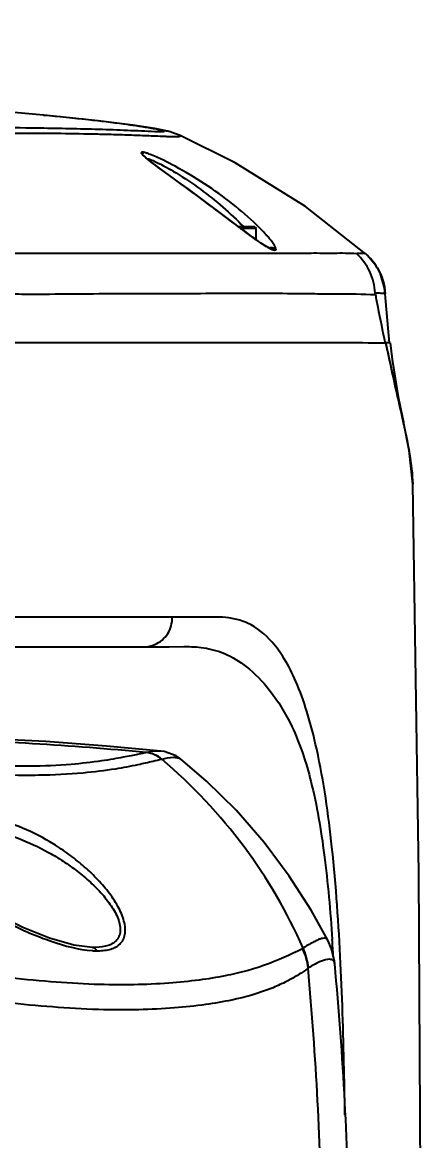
# Model space of a CAD drawing. Header units: millimetres. Extents: x 5828 to 6704, y 123 to 421.
# Drawn here: x 6610.84 to 6612.64, y 236.09 to 241.24 of the extents above; entities that cross this region are included whole.
import ezdxf

# ---------------------------------------------------------------- set-up
doc = ezdxf.new("R2010")
doc.units = ezdxf.units.MM
for name, color, linetype in [('外形图', 7, 'Continuous'), ('尺寸标注', 7, 'Continuous'), ('运动范围', 7, 'Continuous')]:
    doc.layers.add(name, color=color, linetype=linetype)
doc.styles.add('微软雅黑', font='msyh.ttc', dxfattribs={"height": 1.5})
doc.dimstyles.new('尺寸标注_1_15比例', dxfattribs={"dimtxt": 1.5, "dimasz": 1.25, "dimexe": 0.5, "dimexo": 0.4, "dimgap": 0.5, "dimtad": 1, "dimdec": 1, "dimlfac": 15, "dimdsep": 46, "dimtxsty": '微软雅黑', "dimcen": 0.09, "dimadec": 0, "dimazin": 0, "dimtp": 0.01, "dimtm": 0.01, "dimtfac": 1, "dimtdec": 1, "dimtofl": 0, "dimtmove": 0, "dimatfit": 3, "dimfxl": 1, "dimtolj": 1, "dimarcsym": 0})

# ---------------------------------------------------------------- blocks, each defined once
blk = doc.blocks.new('*D964')
at = {"layer": 'Defpoints', "color": 0}
for p in [(6599.8696, 245.0776), (6642.7754, 240.6831), (6560.7519, 234.3658), (6606.9481, 234.3718), (6651.9644, 234.3658)]:
    blk.add_point(p, dxfattribs=at)
at = {"layer": '尺寸标注', "color": 0, "lineweight": -2}
blk.add_arc((6606.914, 234.3658), 12.8206, 15.57922, 174.41148, dxfattribs=at)
at = {"layer": '尺寸标注', "color": 0}
for points in [[(6619.0604, 237.7629), (6619.4668, 237.8551), (6619.5402, 236.59)], [(6593.9463, 235.6245), (6594.3625, 235.6042), (6594.0935, 234.3658)]]:
    blk.add_solid(points, dxfattribs=at)
at = {"layer": '尺寸标注', "color": 0, "insert": (6607.3758, 248.4579), "char_height": 1.5, "attachment_point": 5, "rotation": 358.1233, "style": '微软雅黑'}
blk.add_mtext('\\A1;-\\A1;170%%d', dxfattribs=at)

msp = doc.modelspace()

# ---------------------------------------------------------------- linework, layer by layer
at = {"layer": '外形图'}
for p, q in [((6610.9377, 240.8143), (6610.9387, 240.8142)), ((6611.5149, 240.7378), (6611.5135, 240.7381)), ((6611.5201, 240.7363), (6611.5135, 240.7381)), ((6611.5622, 240.7213), (6611.5617, 240.7215)), ((6611.5621, 240.7212), (6611.5622, 240.7213)), ((6611.5626, 240.721), (6611.5623, 240.7211)), ((6611.4016, 240.6245), (6611.4013, 240.6249)), ((6611.9081, 240.2991), (6611.8357, 240.2991)), ((6611.876, 240.2691), (6611.8428, 240.2938)), ((6611.9148, 240.2925), (6611.8446, 240.2925)), ((6611.9049, 240.2481), (6611.876, 240.2691)), ((6611.9148, 240.2412), (6611.9148, 240.2925)), ((6612.4187, 240.1759), (6612.4186, 240.176)), ((6612.4187, 240.1759), (6612.4187, 240.1759)), ((6612.4725, 240.1115), (6612.473, 240.1106)), ((6612.5185, 239.7371), (6612.5121, 239.7662)), ((6612.5121, 239.7634), (6612.5123, 239.762)), ((6612.5121, 239.7634), (6612.5123, 239.762)), ((6612.5294, 239.7658), (6612.5283, 239.7654)), ((6612.5955, 239.3941), (6612.5945, 239.3986)), ((6612.6357, 239.1144), (6612.6357, 239.1141)), ((6611.5277, 238.5018), (6610.4958, 238.5018)), ((6611.5277, 238.5018), (6611.1746, 238.5017)), ((6610.6972, 238.3658), (6611.3989, 238.3658)), ((6611.3148, 238.3658), (6611.4299, 238.3657)), ((6611.3989, 238.3658), (6611.5152, 238.3663)), ((6611.3989, 238.3658), (6611.4299, 238.3657)), ((6611.5152, 238.3663), (6611.5825, 238.3671)), ((6611.5825, 238.3674), (6611.5841, 238.3674)), ((6611.4099, 237.8787), (6611.4093, 237.8786)), ((6611.4769, 237.8853), (6611.4762, 237.8854)), ((6611.4809, 237.8487), (6611.4815, 237.8488)), ((6611.5671, 237.8496), (6611.5671, 237.8496)), ((6612.2454, 237.0145), (6612.2454, 237.0146)), ((6611.1624, 236.9813), (6611.1633, 236.9813)), ((6612.277, 236.9076), (6612.277, 236.9077))]:
    msp.add_line(p, q, dxfattribs=at)
for points in [[(6611.5149, 240.7378), (6611.4486, 240.7519), (6611.3474, 240.7679), (6611.1892, 240.7882), (6610.9386, 240.8142)], [(6611.5622, 240.7213), (6611.54, 240.73), (6611.5201, 240.7363)], [(6612.4187, 240.1759), (6612.1419, 240.3934), (6611.819, 240.5945), (6611.562, 240.7212)], [(6611.8428, 240.2938), (6611.8049, 240.3224), (6611.762, 240.3547), (6611.7134, 240.3913), (6611.6581, 240.4325), (6611.6021, 240.4738), (6611.5527, 240.5099), (6611.5113, 240.54), (6611.4776, 240.5646), (6611.4523, 240.5833), (6611.4328, 240.5981), (6611.4179, 240.61), (6611.4073, 240.619), (6611.4016, 240.6245)], [(6611.9814, 240.1999), (6611.9816, 240.1999), (6611.977, 240.2017), (6611.9659, 240.2075), (6611.9499, 240.2172), (6611.9295, 240.2308), (6611.9049, 240.2481)], [(6612.4725, 240.1115), (6612.4657, 240.1223), (6612.4268, 240.1687), (6612.4187, 240.1761)], [(6612.5094, 239.9915), (6612.5063, 240.0193), (6612.4853, 240.0872), (6612.473, 240.1106)], [(6612.5294, 239.7658), (6612.5221, 239.8335), (6612.5093, 239.9916)], [(6612.5945, 239.3986), (6612.5726, 239.5079), (6612.5428, 239.6893), (6612.5328, 239.7662)], [(6612.6366, 239.1146), (6612.6198, 239.2704), (6612.5955, 239.3941)], [(6612.7352, 232.3627), (6612.6783, 234.8208), (6612.6634, 237.3215), (6612.6357, 239.1141)], [(6611.1803, 238.3658), (6611.2175, 238.3658), (6611.3148, 238.3658)], [(6611.4762, 237.8854), (6611.2272, 237.9091), (6610.9482, 237.9294), (6610.69, 237.9423), (6610.5045, 237.9482)], [(6611.5672, 237.8496), (6611.5468, 237.8633), (6611.4917, 237.8833), (6611.4769, 237.8854)], [(6612.2454, 237.0145), (6612.1679, 237.1528), (6612.0677, 237.3092), (6611.9517, 237.4652), (6611.8234, 237.6131), (6611.6873, 237.7473), (6611.5671, 237.8496)], [(6611.1624, 236.9813), (6611.0773, 236.9922), (6610.9647, 237.0246), (6610.8424, 237.074), (6610.7386, 237.1251), (6610.6564, 237.1716), (6610.5898, 237.2138), (6610.5319, 237.2549), (6610.4815, 237.2952), (6610.4388, 237.3349), (6610.4038, 237.3744)], [(6612.277, 236.9077), (6612.2758, 236.9183), (6612.2622, 236.9758), (6612.2451, 237.015)]]:
    msp.add_lwpolyline(points, dxfattribs=at)
for centre, radius, start, end in [((6608.0713, 209.5615), 31.3839, 84.75963, 94.67944), ((6611.4454, 240.4829), 0.2642, 79.6807, 82.446), ((6611.4453, 240.4828), 0.2643, 75.0502, 79.6806), ((6616.0529, 245.9041), 7.0146, 233.04737, 233.37275), ((6611.9081, 240.2925), 0.00667, 0, 90), ((6611.1633, 239.5328), 1.0819, 45.3835, 45.8038), ((6614.3524, 243.6179), 4.1653, 233.3831, 233.6484), ((6613.7576, 242.8102), 3.1622, 233.6543, 233.8299), ((6612.2419, 239.9742), 0.2684, 30.7684, 48.7711), ((6610.0883, 224.3895), 13.5538, 84.40412, 88.84065), ((6611.3962, 237.7462), 0.133, 50.404, 84.3202), ((6611.3968, 237.7463), 0.133, 50.4091, 84.319), ((6602.5317, 236.3706), 9.7552, 3.34476, 3.80303), ((6611.191, 237.3892), 0.4233, 266.0278, 268.6423)]:
    msp.add_arc(centre, radius, start, end, dxfattribs=at)
for points, knots in [([(6606.5218, 240.8126), (6606.8172, 240.8105), (6607.3901, 240.7976), (6608.0845, 240.7652), (6608.5899, 240.7368), (6608.9059, 240.7185), (6609.1361, 240.7064), (6609.2908, 240.7004), (6609.3824, 240.698), (6609.4576, 240.6977), (6609.537, 240.7008), (6609.6617, 240.7071), (6609.8342, 240.7123), (6610.0377, 240.719), (6610.2355, 240.7234), (6610.4279, 240.7269), (6610.6146, 240.7297), (6610.7957, 240.7311), (6610.9718, 240.7311), (6611.1154, 240.7288), (6611.2281, 240.7264), (6611.3107, 240.7237), (6611.3787, 240.7211), (6611.4327, 240.7193), (6611.4668, 240.7179), (6611.4941, 240.7166), (6611.5136, 240.7159), (6611.5311, 240.7154), (6611.5457, 240.7152), (6611.5555, 240.7155), (6611.5613, 240.7161), (6611.5638, 240.7167), (6611.5657, 240.7173), (6611.5661, 240.7198), (6611.5638, 240.7204), (6611.5626, 240.721)], [0, 0, 0, 0, 0.175379, 0.340201, 0.412747, 0.475982, 0.528145, 0.549642, 0.567859, 0.582575, 0.594271, 0.61506, 0.656694, 0.696757, 0.735988, 0.774153, 0.811033, 0.846843, 0.881682, 0.915604, 0.932139, 0.948607, 0.964665, 0.972521, 0.980738, 0.984876, 0.9888, 0.992322, 0.995259, 0.997428, 0.998177, 0.998701, 0.999016, 0.999208, 1, 1, 1, 1]), ([(6610.9387, 240.8142), (6611.0074, 240.8079), (6611.1297, 240.7955), (6611.2897, 240.7764), (6611.4015, 240.7599), (6611.4598, 240.7501), (6611.4801, 240.7448)], [0, 0, 0, 0, 0.378685, 0.675803, 0.884663, 1, 1, 1, 1]), ([(6608.578, 240.7602), (6608.7038, 240.752), (6608.9258, 240.7374), (6609.21, 240.7211), (6609.4108, 240.7175), (6609.5563, 240.7274), (6609.681, 240.7328), (6609.8429, 240.7397), (6610.0412, 240.7475), (6610.2742, 240.7531), (6610.5726, 240.7577), (6610.7931, 240.7571), (6610.9379, 240.7549)], [0, 0, 0, 0, 0.160173, 0.282656, 0.361519, 0.415051, 0.467895, 0.520012, 0.620849, 0.719989, 0.816057, 1, 1, 1, 1]), ([(6610.9379, 240.7549), (6611.0281, 240.7535), (6611.1619, 240.7507), (6611.317, 240.7448), (6611.4027, 240.7412), (6611.4447, 240.7388), (6611.4653, 240.7381)], [0, 0, 0, 0, 0.512641, 0.760779, 0.882754, 1, 1, 1, 1]), ([(6611.4653, 240.7381), (6611.4699, 240.738), (6611.4763, 240.7378), (6611.4839, 240.7379), (6611.4881, 240.738), (6611.4908, 240.7385), (6611.4927, 240.7387), (6611.4932, 240.7401), (6611.4924, 240.7405), (6611.492, 240.7407)], [0, 0, 0, 0, 0.464008, 0.643299, 0.782046, 0.87715, 0.930789, 0.956613, 1, 1, 1, 1]), ([(6611.492, 240.7407), (6611.4915, 240.7411), (6611.4876, 240.7428), (6611.4835, 240.7439), (6611.4801, 240.7448)], [0, 0, 0, 0, 0.154913, 1, 1, 1, 1]), ([(6611.433, 240.631), (6611.4265, 240.6336), (6611.4143, 240.6379), (6611.4023, 240.6419), (6611.3874, 240.644), (6611.3874, 240.6401)], [0, 0, 0, 0, 0.438979, 0.753042, 1, 1, 1, 1]), ([(6611.4013, 240.6232), (6611.3977, 240.6264), (6611.3927, 240.6314), (6611.3875, 240.6376), (6611.3874, 240.6401)], [0, 0, 0, 0, 0.657168, 1, 1, 1, 1]), ([(6611.4428, 240.59), (6611.4386, 240.5932), (6611.4245, 240.6039), (6611.4105, 240.6149), (6611.4013, 240.6232)], [0, 0, 0, 0, 0.296795, 1, 1, 1, 1]), ([(6611.413, 240.614), (6611.4185, 240.6131), (6611.4319, 240.6084), (6611.4449, 240.6028), (6611.4526, 240.5992)], [0, 0, 0, 0, 0.39616, 1, 1, 1, 1]), ([(6611.9175, 240.3085), (6611.8828, 240.3423), (6611.8053, 240.4089), (6611.6798, 240.4991), (6611.554, 240.5742), (6611.4707, 240.616), (6611.433, 240.631)], [0, 0, 0, 0, 0.2485, 0.523387, 0.791633, 1, 1, 1, 1]), ([(6611.8361, 240.2985), (6611.7666, 240.3507), (6611.6643, 240.4284), (6611.5324, 240.5245), (6611.4705, 240.5691), (6611.4428, 240.59)], [0, 0, 0, 0, 0.532265, 0.787454, 1, 1, 1, 1]), ([(6611.4526, 240.5992), (6611.4852, 240.5841), (6611.5556, 240.5442), (6611.6958, 240.45), (6611.7976, 240.3629), (6611.8585, 240.2989)], [0, 0, 0, 0, 0.212664, 0.477374, 1, 1, 1, 1]), ([(6611.9702, 240.2529), (6611.9668, 240.2569), (6611.9517, 240.2741), (6611.9358, 240.2906), (6611.9232, 240.3029)], [0, 0, 0, 0, 0.228793, 1, 1, 1, 1]), ([(6611.9292, 240.2304), (6611.9261, 240.2325), (6611.9134, 240.2414), (6611.9008, 240.2505), (6611.8913, 240.2574)], [0, 0, 0, 0, 0.237009, 1, 1, 1, 1]), ([(6612.0061, 240.1963), (6612.0052, 240.2043), (6611.9933, 240.2246), (6611.9795, 240.2419), (6611.9702, 240.2529)], [0, 0, 0, 0, 0.357598, 1, 1, 1, 1]), ([(6612.0061, 240.1963), (6612.0061, 240.195), (6612.0053, 240.192), (6611.9999, 240.1908), (6611.9933, 240.1925), (6611.9843, 240.1961), (6611.9731, 240.202), (6611.9542, 240.2133), (6611.9395, 240.2232), (6611.9292, 240.2304)], [0, 0, 0, 0, 0.043823, 0.09011, 0.163556, 0.270946, 0.41135, 0.582081, 1, 1, 1, 1]), ([(6611.9523, 240.1771), (6611.8591, 240.1773), (6611.6691, 240.1764), (6611.3797, 240.1771), (6611.1329, 240.1779), (6610.9314, 240.1763), (6610.8294, 240.177), (6610.778, 240.1775)], [0, 0, 0, 0, 0.23817, 0.4853, 0.739408, 0.868755, 1, 1, 1, 1]), ([(6612.3774, 240.176), (6612.343, 240.178), (6612.2731, 240.1772), (6612.1677, 240.1779), (6612.0605, 240.1766), (6611.9886, 240.1771), (6611.9523, 240.1771)], [0, 0, 0, 0, 0.243199, 0.492809, 0.743742, 1, 1, 1, 1]), ([(6612.4186, 240.176), (6612.4176, 240.1765), (6612.4135, 240.1761), (6612.4056, 240.1766), (6612.3929, 240.1762), (6612.383, 240.1761), (6612.3774, 240.176)], [0, 0, 0, 0, 0.082086, 0.280084, 0.588198, 1, 1, 1, 1]), ([(6612.4631, 239.9945), (6612.4612, 240.0286), (6612.4441, 240.0966), (6612.4025, 240.1531), (6612.3775, 240.1761)], [0, 0, 0, 0, 0.501255, 1, 1, 1, 1]), ([(6606.5937, 240.0036), (6606.9084, 240.0022), (6607.5238, 239.9998), (6608.4043, 239.9944), (6609.181, 239.9907), (6609.7373, 239.9872), (6610.0614, 239.9859), (6610.2028, 239.9855), (6610.2869, 239.9851), (6610.3569, 239.9854), (6610.4166, 239.9872), (6610.4708, 239.988), (6610.5758, 239.9876), (6610.6977, 239.9923), (6610.8364, 239.99), (6610.973, 239.99), (6611.1417, 239.9918), (6611.3415, 239.9929), (6611.5379, 239.993), (6611.7307, 239.9936), (6611.9197, 239.9947), (6612.0747, 239.9933), (6612.1968, 239.9917), (6612.3161, 239.9915), (6612.4051, 239.9903), (6612.464, 239.9875)], [0, 0, 0, 0, 0.160828, 0.314473, 0.450009, 0.557735, 0.598761, 0.615657, 0.62997, 0.641739, 0.65146, 0.660475, 0.669442, 0.705111, 0.722783, 0.740303, 0.77493, 0.808986, 0.84245, 0.875294, 0.907495, 0.939028, 0.954528, 0.969888, 1, 1, 1, 1]), ([(6612.5094, 239.9915), (6612.5083, 239.9919), (6612.504, 239.992), (6612.4951, 239.9931), (6612.4808, 239.9937), (6612.4695, 239.9941), (6612.4631, 239.9945)], [0, 0, 0, 0, 0.075307, 0.272472, 0.582577, 1, 1, 1, 1]), ([(6612.464, 239.9875), (6612.4675, 239.9684), (6612.4817, 239.8938), (6612.4968, 239.8194), (6612.5091, 239.7644)], [0, 0, 0, 0, 0.256877, 1, 1, 1, 1]), ([(6612.5091, 239.7644), (6612.369, 239.765), (6611.7678, 239.7666), (6611.1666, 239.7657), (6610.7056, 239.7658)], [0, 0, 0, 0, 0.233059, 1, 1, 1, 1]), ([(6612.5176, 239.7655), (6612.5155, 239.7658), (6612.5123, 239.7665), (6612.5096, 239.765), (6612.5089, 239.7645)], [0, 0, 0, 0, 0.71516, 1, 1, 1, 1]), ([(6612.5123, 239.762), (6612.5184, 239.7313), (6612.5422, 239.6169), (6612.5689, 239.5032), (6612.5874, 239.4197)], [0, 0, 0, 0, 0.267845, 1, 1, 1, 1]), ([(6612.5283, 239.7654), (6612.5278, 239.7656), (6612.5242, 239.7661), (6612.5206, 239.7658), (6612.5176, 239.7655)], [0, 0, 0, 0, 0.158026, 1, 1, 1, 1]), ([(6612.5945, 239.3986), (6612.5889, 239.4251), (6612.5638, 239.5381), (6612.5375, 239.6507), (6612.5185, 239.7371)], [0, 0, 0, 0, 0.234528, 1, 1, 1, 1]), ([(6612.5874, 239.4197), (6612.5996, 239.3646), (6612.6216, 239.2639), (6612.6344, 239.1611), (6612.6357, 239.1146)], [0, 0, 0, 0, 0.547951, 1, 1, 1, 1]), ([(6611.4496, 238.3763), (6611.4732, 238.3864), (6611.5154, 238.4224), (6611.5298, 238.4758), (6611.5293, 238.5018)], [0, 0, 0, 0, 0.497082, 1, 1, 1, 1]), ([(6612.3038, 236.9084), (6612.2952, 237.0868), (6612.2729, 237.417), (6612.2186, 237.8052), (6612.1544, 238.0587), (6612.1047, 238.1984), (6612.051, 238.3055), (6611.9829, 238.4022), (6611.9037, 238.4681), (6611.82, 238.4954), (6611.7614, 238.5028), (6611.7033, 238.5034), (6611.6254, 238.5018), (6611.5669, 238.5016), (6611.5277, 238.5018)], [0, 0, 0, 0, 0.264479, 0.489826, 0.578891, 0.651211, 0.708997, 0.755459, 0.826193, 0.85602, 0.884728, 0.913302, 0.942025, 1, 1, 1, 1]), ([(6611.5841, 238.3673), (6611.6142, 238.367), (6611.6773, 238.3645), (6611.7771, 238.3371), (6611.8824, 238.272), (6611.9905, 238.159), (6612.0977, 237.9821), (6612.1804, 237.7236), (6612.2356, 237.393), (6612.2567, 237.1483), (6612.2654, 237.0176)], [0, 0, 0, 0, 0.054397, 0.113923, 0.184971, 0.275409, 0.394504, 0.555911, 0.76301, 1, 1, 1, 1]), ([(6611.4093, 237.8786), (6611.4082, 237.8784), (6611.4059, 237.8777), (6611.4005, 237.8767), (6611.3927, 237.875), (6611.382, 237.8728), (6611.3643, 237.8691), (6611.3379, 237.8637), (6611.3006, 237.8565), (6611.2554, 237.8484), (6611.1762, 237.8358), (6611.0483, 237.8213), (6610.8537, 237.8131), (6610.601, 237.8217), (6610.2944, 237.8445), (6610.0716, 237.8614), (6609.9533, 237.8696)], [0, 0, 0, 0, 0.002308, 0.004966, 0.011214, 0.018699, 0.027374, 0.048274, 0.074081, 0.10527, 0.142497, 0.238626, 0.369131, 0.541717, 0.756825, 1, 1, 1, 1]), ([(6611.4762, 237.8854), (6611.4669, 237.8864), (6611.4444, 237.8853), (6611.4225, 237.8815), (6611.4099, 237.8789)], [0, 0, 0, 0, 0.422366, 1, 1, 1, 1]), ([(6609.9399, 237.834), (6610.0642, 237.825), (6610.2991, 237.8049), (6610.582, 237.7839), (6610.7828, 237.7755), (6610.9411, 237.7748), (6611.1017, 237.7828), (6611.2544, 237.8011), (6611.3613, 237.8211), (6611.4316, 237.8374), (6611.4676, 237.8459), (6611.4809, 237.8487)], [0, 0, 0, 0, 0.241371, 0.456544, 0.549339, 0.630653, 0.76303, 0.860376, 0.928346, 0.973541, 1, 1, 1, 1]), ([(6612.1311, 236.9778), (6612.0597, 237.1432), (6611.8737, 237.4613), (6611.6213, 237.729), (6611.481, 237.8487)], [0, 0, 0, 0, 0.494255, 1, 1, 1, 1]), ([(6611.4812, 237.8491), (6611.499, 237.8534), (6611.5235, 237.8584), (6611.5529, 237.8567), (6611.5634, 237.8525), (6611.5671, 237.8496)], [0, 0, 0, 0, 0.627754, 0.840312, 1, 1, 1, 1]), ([(6611.181, 236.966), (6611.1914, 236.9662), (6611.2115, 236.9671), (6611.2487, 236.9725), (6611.2828, 236.988), (6611.3045, 237.0159), (6611.3131, 237.042), (6611.314, 237.0718), (6611.3055, 237.1165), (6611.2798, 237.1741), (6611.2351, 237.2398), (6611.1804, 237.3023), (6611.1192, 237.3598), (6611.0535, 237.4118), (6610.9629, 237.4728), (6610.8448, 237.5345), (6610.698, 237.582), (6610.5976, 237.5949), (6610.5488, 237.5936)], [0, 0, 0, 0, 0.026435, 0.05138, 0.095875, 0.117225, 0.139719, 0.164654, 0.192486, 0.255159, 0.323694, 0.3947, 0.46635, 0.537648, 0.60804, 0.744815, 0.875593, 1, 1, 1, 1]), ([(6610.5359, 237.5392), (6610.5833, 237.5399), (6610.6805, 237.5294), (6610.8234, 237.4874), (6610.939, 237.4333), (6611.0282, 237.3794), (6611.0929, 237.3336), (6611.1535, 237.2829), (6611.2082, 237.2277), (6611.2535, 237.1693), (6611.2807, 237.1176), (6611.2904, 237.077), (6611.2905, 237.0498), (6611.2828, 237.0259), (6611.2674, 237.0072), (6611.2463, 236.9941), (6611.2115, 236.9828), (6611.1829, 236.981), (6611.1633, 236.9813)], [0, 0, 0, 0, 0.12738, 0.260518, 0.398594, 0.46914, 0.540228, 0.611291, 0.681349, 0.748564, 0.80951, 0.836284, 0.86012, 0.881643, 0.902397, 0.924026, 0.947441, 1, 1, 1, 1]), ([(6610.412, 237.3453), (6610.4369, 237.3184), (6610.4922, 237.269), (6610.6123, 237.1824), (6610.7409, 237.1092), (6610.8728, 237.0473), (6610.9997, 236.9987), (6611.0973, 236.9713), (6611.1617, 236.9669)], [0, 0, 0, 0, 0.129027, 0.260128, 0.521, 0.648659, 0.772603, 1, 1, 1, 1]), ([(6612.2453, 237.0149), (6612.2442, 237.0173), (6612.2407, 237.0217), (6612.2321, 237.0245), (6612.2215, 237.0239), (6612.2086, 237.0204), (6612.193, 237.014), (6612.1664, 237.0003), (6612.1457, 236.9874), (6612.131, 236.9778)], [0, 0, 0, 0, 0.06059, 0.12317, 0.202053, 0.304547, 0.434156, 0.592687, 1, 1, 1, 1]), ([(6609.8289, 236.9137), (6609.987, 236.9145), (6610.2221, 236.8969), (6610.5306, 236.8676), (6610.7528, 236.8448), (6610.965, 236.825), (6611.1637, 236.8118), (6611.3454, 236.8098), (6611.5072, 236.8174), (6611.6481, 236.8309), (6611.7681, 236.8499), (6611.8681, 236.8731), (6611.988, 236.9111), (6612.0721, 236.9486), (6612.1289, 236.9769)], [0, 0, 0, 0, 0.203733, 0.303012, 0.399358, 0.491463, 0.57758, 0.655835, 0.725405, 0.786086, 0.838079, 0.881876, 0.91817, 1, 1, 1, 1]), ([(6611.1633, 236.9813), (6611.1671, 236.9813), (6611.1751, 236.9773), (6611.1794, 236.9701), (6611.181, 236.966)], [0, 0, 0, 0, 0.462087, 1, 1, 1, 1]), ([(6612.2771, 236.9064), (6612.2768, 236.9098), (6612.2751, 236.9165), (6612.268, 236.9244), (6612.2569, 236.9277), (6612.2358, 236.9266), (6612.2007, 236.9135), (6612.1727, 236.8974), (6612.1561, 236.8874)], [0, 0, 0, 0, 0.073902, 0.14155, 0.216157, 0.311396, 0.588369, 1, 1, 1, 1]), ([(6612.3601, 234.3658), (6612.3601, 234.788), (6612.3582, 235.6356), (6612.3165, 236.4831), (6612.2771, 236.9067)], [0, 0, 0, 0, 0.498049, 1, 1, 1, 1]), ([(6612.324, 236.2114), (6612.323, 236.2699), (6612.3187, 236.5023), (6612.3123, 236.7346), (6612.3038, 236.9084)], [0, 0, 0, 0, 0.251518, 1, 1, 1, 1]), ([(6612.1543, 236.8861), (6612.1469, 236.8801), (6612.1279, 236.8666), (6612.0926, 236.8449), (6612.0442, 236.8187), (6611.9489, 236.7762), (6611.8258, 236.7416), (6611.6761, 236.7165), (6611.533, 236.7012), (6611.3683, 236.6929), (6611.1103, 236.6944), (6610.7537, 236.7267), (6610.3805, 236.7697), (6610.0661, 236.7987), (6609.9052, 236.8064), (6609.8243, 236.8068)], [0, 0, 0, 0, 0.012126, 0.029414, 0.052463, 0.081745, 0.161383, 0.213257, 0.2739, 0.343511, 0.421915, 0.600325, 0.796245, 0.897584, 1, 1, 1, 1]), ([(6612.2357, 234.3658), (6612.2358, 234.7982), (6612.232, 235.6389), (6612.1916, 236.4794), (6612.1543, 236.8861)], [0, 0, 0, 0, 0.51424, 1, 1, 1, 1])]:
    msp.add_open_spline(points, degree=3, knots=knots, dxfattribs=at)
for points in [[(6611.3966, 240.6327), (6611.394, 240.6357), (6611.3908, 240.6382), (6611.3874, 240.6401)], [(6611.975, 240.2036), (6611.9795, 240.2048), (6611.9844, 240.2051), (6611.9891, 240.2044)], [(6611.9891, 240.2044), (6611.9953, 240.2034), (6612.0014, 240.2005), (6612.0061, 240.1963)], [(6612.473, 240.1106), (6612.4941, 240.0748), (6612.5069, 240.033), (6612.5094, 239.9915)], [(6612.4631, 239.9945), (6612.4632, 239.9921), (6612.4635, 239.9898), (6612.464, 239.9875)], [(6611.3992, 238.3658), (6611.4163, 238.3658), (6611.4338, 238.3695), (6611.4496, 238.3763)], [(6612.131, 236.9778), (6612.1303, 236.9776), (6612.1296, 236.9773), (6612.1289, 236.9769)], [(6612.1543, 236.8861), (6612.1513, 236.9174), (6612.1426, 236.9486), (6612.1289, 236.9769)], [(6612.1561, 236.8874), (6612.1532, 236.9186), (6612.1446, 236.9496), (6612.131, 236.9778)], [(6612.1543, 236.8861), (6612.1549, 236.8866), (6612.1555, 236.887), (6612.1561, 236.8874)]]:
    msp.add_open_spline(points, degree=3, dxfattribs=at)
at = {"layer": '运动范围', "color": 0}
msp.add_arc((6606.9481, 234.3658), 36.38, 10, 350, dxfattribs=at)

# ---------------------------------------------------------------- dimensions: what is measured, and where the dimension line sits
at = {"layer": '尺寸标注'}
dim = msp.add_angular_dim_2l(base=(6599.8696, 245.0776), line1=((6560.7519, 234.3658), (6651.9644, 234.3658)), line2=((6642.7754, 240.6831), (6606.9481, 234.3718)), text='\\A1;-<>', dimstyle='尺寸标注_1_15比例', override={"dimtxsty": '微软雅黑'}, dxfattribs=at)
dim.commit()
dim.dimension.update_dxf_attribs({"geometry": '*D964', "text_midpoint": (6607.3339, 247.1795), "dimtype": 162})

doc.saveas('drawing.dxf')
